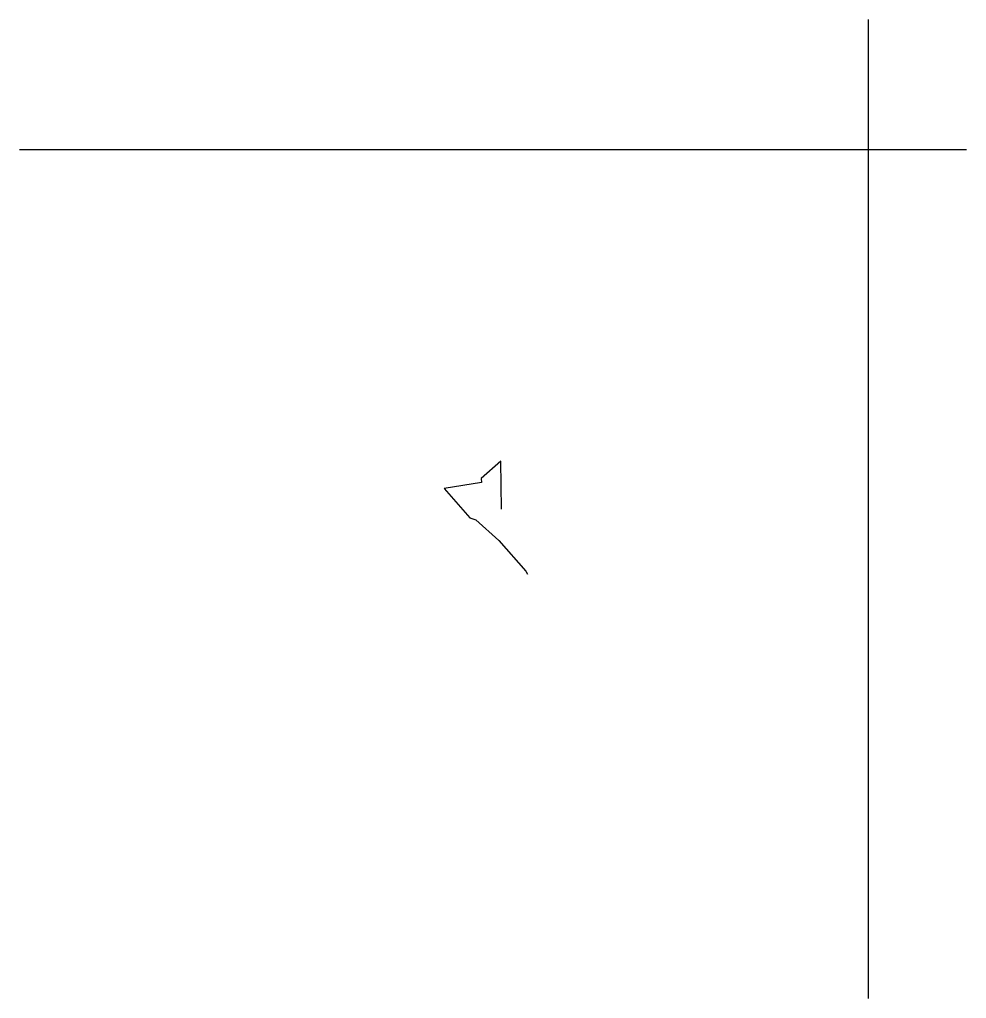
# Model space of a CAD drawing. Extents: x 0 to 112, y 0 to 115.
import ezdxf

# ---------------------------------------------------------------- set-up
doc = ezdxf.new("R2010")
doc.units = 0
doc.layers.add('CentreLine', color=5, linetype='CONTINUOUS')
doc.layers.add('Grid', color=7, linetype='CONTINUOUS')

msp = doc.modelspace()

# ---------------------------------------------------------------- linework, layer by layer
at = {"layer": 'CentreLine'}
for p, q in [((56.68, 63.3, 43.67), (54.39, 61.27, 18.01)), ((56.76, 57.66, 43.33), (56.68, 63.3, 43.67)), ((54.39, 61.27, 18.01), (54.4, 60.78, 16.61)), ((54.4, 60.78, 16.61), (50, 60.09, 16.79)), ((50, 60.09, 16.79), (53.04, 56.63, 16.59)), ((53.04, 56.63, 16.59), (53.73, 56.37, 17.37)), ((53.73, 56.37, 17.37), (56.46, 53.96, 17.61)), ((56.46, 53.96, 17.61), (59.62, 50.35, 2.02)), ((59.62, 50.35, 2.02), (59.83, 50, 1.94))]:
    msp.add_line(p, q, dxfattribs=at)
at = {"layer": 'Grid'}
for p, q in [((100, 0), (100, 115.32)), ((0, 100), (111.53, 100))]:
    msp.add_line(p, q, dxfattribs=at)

doc.saveas('drawing.dxf')
